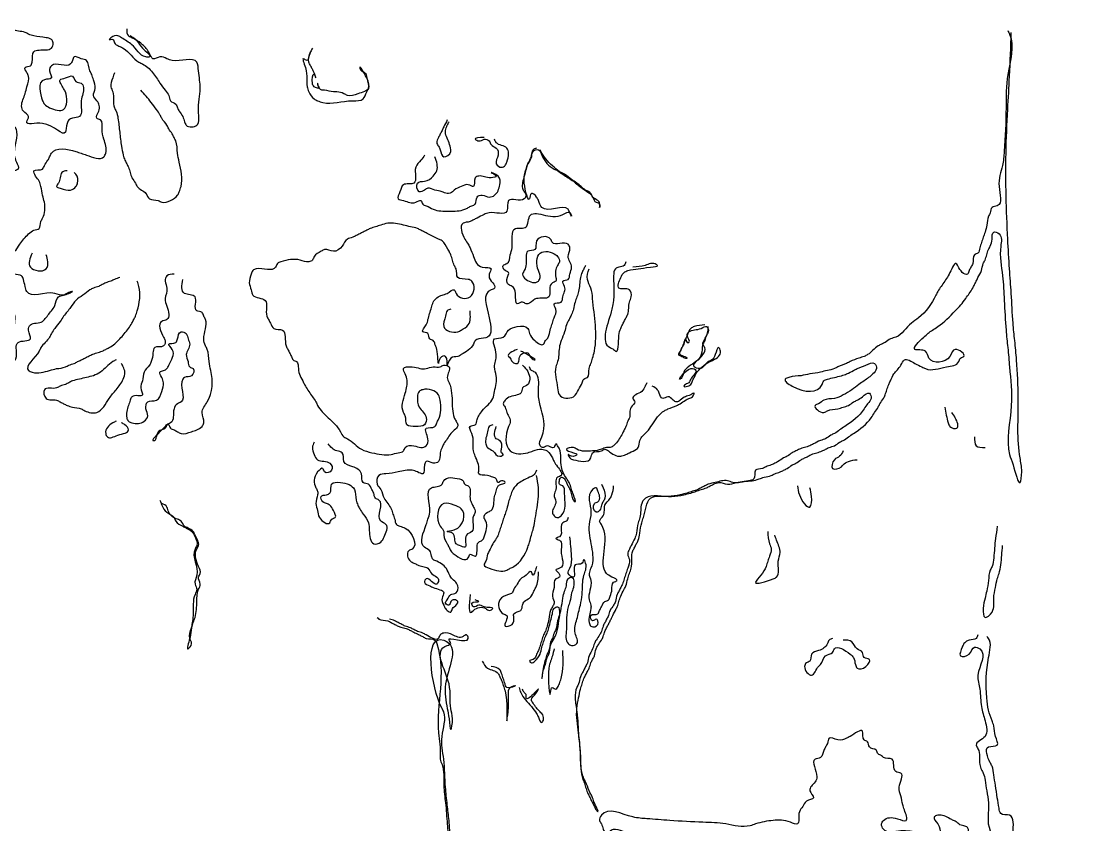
# Model space of a CAD drawing. Header units: metres. Extents: x 0 to 100, y 0 to 141.
# Drawn here: x 44.42 to 59.43, y 55.74 to 67.21 of the extents above; entities that cross this region are included whole.
import ezdxf

# ---------------------------------------------------------------- set-up
doc = ezdxf.new("R2010")
doc.units = ezdxf.units.M

msp = doc.modelspace()

# ---------------------------------------------------------------- linework, layer by layer
for points in [[(44.175, 67.45), (44.2, 67.375), (44.175, 67.275), (44.225, 67.2), (44.275, 67.05), (44.25, 66.95), (44.275, 66.9), (44.3, 66.825), (44.25, 66.8), (44.2, 66.55), (44, 66.5), (43.925, 66.45), (43.775, 66.325), (43.725, 66.3), (43.675, 66.275), (43.6, 66.225), (43.625, 66.075), (43.675, 66.05), (43.85, 66), (43.925, 65.975), (44, 65.95), (44.225, 65.925), (44.25, 65.75), (44.3, 65.725), (44.325, 65.4), (44.35, 65.2), (44.375, 65.1), (44.325, 65.075), (44.25, 65.05), (44.025, 64.85), (43.875, 64.725), (43.825, 64.7), (43.8, 64.65), (43.775, 64.525), (43.75, 64.4), (43.775, 64.3), (43.8, 64.25), (43.825, 64.2), (43.85, 64.15), (43.9, 64.025), (43.925, 63.975), (43.95, 63.875), (43.9, 63.85), (43.85, 63.775), (43.8, 63.7), (43.775, 63.65), (43.75, 63.6), (43.7, 63.525), (43.65, 63.45), (43.625, 63.3), (43.5, 63.275), (43.45, 63.125), (43.375, 63.1), (43.15, 63.125), (43.05, 63.1), (42.975, 63.075), (42.875, 63.05), (42.825, 63.025), (42.775, 63), (42.75, 62.9), (42.8, 62.775), (42.825, 62.725), (42.85, 62.675), (42.875, 62.625), (42.9, 62.575), (42.925, 62.5), (42.95, 62.45), (42.975, 62.4), (43, 62.175), (42.975, 62.075), (43, 62), (43.05, 61.975), (43.475, 61.95), (43.525, 62.1), (43.45, 62.2), (43.375, 62.25), (43.35, 62.325), (43.375, 62.5), (43.425, 62.6), (43.45, 62.65), (43.475, 62.7), (43.5, 62.75), (43.525, 63.025), (43.675, 63.05), (43.7, 63.15), (43.775, 63.175), (43.875, 63.15), (44.075, 63.175), (44.15, 63.2), (44.2, 63.125), (44.225, 63.075), (44.3, 63.05), (44.325, 62.925), (44.3, 62.825), (44.275, 62.775), (44.3, 62.675), (44.275, 62.6), (44.125, 62.575), (44.1, 62.475), (44.125, 62.375), (44.275, 62.325), (44.35, 62.425), (44.375, 62.625), (44.55, 62.675), (44.525, 62.8), (44.55, 62.875), (44.725, 62.925), (44.75, 62.95), (44.85, 63.075), (44.9, 63.15), (44.95, 63.275), (45.025, 63.3), (45.1, 63.325), (45.15, 63.35), (45.075, 63.325), (45.025, 63.3), (44.9, 63.325), (44.5, 63.35), (44.475, 63.425), (44.45, 63.525), (44.425, 63.575), (44.325, 63.6), (44.3, 63.75), (44.275, 63.825), (44.3, 63.9), (44.325, 63.925), (44.4, 64.025), (44.525, 64.175), (44.6, 64.225), (44.675, 64.25), (44.7, 64.35), (44.725, 64.4), (44.75, 64.625), (44.725, 64.725), (44.7, 64.85), (44.675, 64.925), (44.625, 65), (44.6, 65.075), (44.725, 65.1), (44.75, 65.15), (44.8, 65.225), (44.825, 65.275), (44.85, 65.325), (45.2, 65.35), (45.275, 65.325), (45.35, 65.3), (45.6, 65.275), (45.625, 65.325), (45.6, 65.525), (45.575, 65.675), (45.55, 65.8), (45.5, 65.825), (45.525, 65.925), (45.5, 66.075), (45.45, 66.15), (45.475, 66.25), (45.45, 66.375), (45.425, 66.45), (45.4, 66.5), (45.35, 66.65), (45.275, 66.675), (45.175, 66.7), (45.15, 66.65), (45.125, 66.6), (44.85, 66.575), (44.825, 66.5), (44.85, 66.4), (44.75, 66.375), (44.725, 66.075), (44.75, 66.025), (44.825, 65.975), (45.025, 65.95), (45.05, 66.2), (45.025, 66.25), (44.975, 66.375), (45.05, 66.4), (45.15, 66.425), (45.2, 66.35), (45.275, 66.325), (45.3, 66.175), (45.275, 66.075), (45.25, 65.85), (45.15, 65.825), (45.1, 65.8), (45.075, 65.75), (45.05, 65.625), (44.725, 65.75), (44.5, 65.775), (44.525, 65.85), (44.45, 65.925), (44.425, 66), (44.475, 66.175), (44.5, 66.275), (44.525, 66.425), (44.5, 66.475), (44.475, 66.55), (44.55, 66.575), (44.575, 66.625), (44.6, 66.775), (44.775, 66.8), (44.85, 66.825), (44.875, 66.9), (44.85, 66.95), (44.775, 66.975), (44.6, 67), (44.525, 67.025), (44.475, 67.05), (44.3, 67.1), (44.275, 67.15), (44.225, 67.275), (44.175, 67.3), (44.2, 67.375)], [(45.925, 67.1), (45.95, 67), (46, 66.975), (46.05, 66.95), (46.075, 66.925), (46.15, 66.825), (46.25, 66.7), (46.2, 66.7), (46, 66.875), (45.925, 66.925), (45.85, 66.975), (45.8, 67), (45.7, 66.975), (45.675, 66.95), (45.725, 66.95), (45.75, 66.9), (45.775, 66.875), (45.825, 66.85), (45.875, 66.825), (46.1, 66.625), (46.15, 66.6), (46.225, 66.55), (46.35, 66.4), (46.4, 66.325), (46.475, 66.225), (46.525, 66.15), (46.55, 66.075), (46.625, 66.025), (46.65, 65.975), (46.675, 65.925), (46.725, 65.85), (46.75, 65.775), (46.775, 65.725), (46.85, 65.7), (46.925, 65.725), (46.95, 65.925), (46.975, 66.25), (46.95, 66.5), (46.925, 66.625), (46.575, 66.65), (46.5, 66.675), (46.4, 66.7), (46.3, 66.675), (46.25, 66.75), (46.15, 66.875), (46.05, 66.95), (45.975, 67)], [(58.5, 67.075), (58.525, 67.025), (58.5, 66.45), (58.475, 65.975), (58.45, 65.35), (58.425, 65.15), (58.375, 64.85), (58.35, 64.575), (58.275, 64.55), (58.25, 64.475), (58.225, 64.425), (58.2, 64.3), (58.175, 64.2), (58.15, 64.125), (58.125, 64.05), (58.1, 63.975), (58.075, 63.9), (58.025, 63.875), (58, 63.75), (57.975, 63.7), (57.95, 63.65), (57.925, 63.6), (57.85, 63.625), (57.75, 63.75), (57.7, 63.675), (57.65, 63.575), (57.6, 63.5), (57.55, 63.425), (57.5, 63.35), (57.475, 63.3), (57.225, 62.975), (57.125, 62.9), (56.9, 62.7), (56.825, 62.675), (56.75, 62.625), (56.7, 62.6), (56.65, 62.575), (56.5, 62.45), (56.45, 62.425), (56.375, 62.4), (56.25, 62.35), (56.2, 62.325), (56.075, 62.275), (56.025, 62.25), (55.925, 62.225), (55.825, 62.2), (55.675, 62.175), (55.55, 62.15), (55.375, 62.125), (55.325, 62.1), (55.425, 62), (55.85, 62.025), (55.875, 62.075), (55.925, 62.1), (56.025, 62.125), (56.125, 62.15), (56.2, 62.175), (56.3, 62.225), (56.35, 62.25), (56.475, 62.3), (56.6, 62.325), (56.625, 62.25), (56.575, 62.175), (56.45, 62.075), (56.375, 62.025), (56.275, 61.95), (56.15, 61.875), (56.025, 61.825), (55.875, 61.8), (55.8, 61.75), (55.75, 61.725), (55.875, 61.625), (55.925, 61.65), (56.075, 61.675), (56.15, 61.7), (56.225, 61.725), (56.3, 61.775), (56.35, 61.8), (56.425, 61.85), (56.525, 61.9), (56.55, 61.825), (56.5, 61.75), (56.45, 61.675), (56.175, 61.425), (56.1, 61.375), (56.025, 61.325), (55.975, 61.3), (55.9, 61.25), (55.825, 61.225), (55.725, 61.175), (55.675, 61.15), (55.6, 61.125), (55.525, 61.1), (55.475, 61.075), (55.425, 61.05), (55.35, 61), (55.3, 60.975), (55.225, 60.925), (55.175, 60.9), (55.125, 60.875), (55.05, 60.85), (55, 60.825), (54.9, 60.8), (54.875, 60.675), (54.8, 60.65), (54.575, 60.625), (54.5, 60.65), (54.325, 60.625), (54.225, 60.6), (54.175, 60.575), (54.125, 60.55), (54.075, 60.525), (54, 60.5), (53.925, 60.475), (53.825, 60.45), (53.65, 60.425), (53.3, 60.375), (53.275, 60.325), (53.25, 60.125), (53.225, 60.05), (53.2, 59.9), (53.175, 59.825), (53.125, 59.725), (53.1, 59.675), (53.075, 59.6), (53.1, 59.525), (53.075, 59.4), (53.05, 59.325), (53.025, 59.25), (53, 59.175), (52.975, 59.125), (52.95, 59.075), (52.925, 59.025), (52.9, 58.925), (52.875, 58.875), (52.825, 58.8), (52.8, 58.725), (52.775, 58.675), (52.75, 58.625), (52.725, 58.575), (52.7, 58.5), (52.675, 58.45), (52.625, 58.375), (52.6, 58.325), (52.575, 58.25), (52.525, 58.15), (52.5, 58.05), (52.475, 58), (52.45, 57.95), (52.425, 57.9), (52.4, 57.85), (52.375, 57.75), (52.35, 57.7), (52.325, 57.55), (52.35, 57.35), (52.375, 57), (52.4, 56.725), (52.425, 56.425), (52.45, 56.35), (52.475, 56.275), (52.5, 56.2), (52.525, 56.15), (52.55, 56.1), (52.575, 56.05), (52.6, 56), (52.625, 55.95), (52.65, 55.925), (52.625, 56), (52.6, 56.05), (52.575, 56.125), (52.55, 56.175), (52.525, 56.225), (52.475, 56.35), (52.45, 56.4), (52.425, 56.475), (52.4, 56.775), (52.375, 57.05), (52.35, 57.4), (52.375, 57.55), (52.4, 57.675), (52.425, 57.75), (52.45, 57.825), (52.475, 57.875), (52.5, 57.925), (52.525, 57.975), (52.55, 58.05), (52.575, 58.1), (52.6, 58.15), (52.625, 58.25), (52.65, 58.3), (52.7, 58.375), (52.725, 58.425), (52.75, 58.5), (52.775, 58.55), (52.8, 58.6), (52.825, 58.65), (52.85, 58.7), (52.9, 58.8), (52.925, 58.85), (52.95, 58.925), (52.975, 59), (53.025, 59.1), (53.05, 59.15), (53.075, 59.25), (53.1, 59.325), (53.125, 59.4), (53.15, 59.65), (53.175, 59.7), (53.2, 59.75), (53.225, 59.8), (53.25, 59.9), (53.275, 60.05), (53.3, 60.125), (53.4, 60.4), (53.7, 60.425), (53.875, 60.45), (53.975, 60.475), (54.05, 60.5), (54.125, 60.525), (54.2, 60.55), (54.25, 60.575), (54.3, 60.6), (54.375, 60.625), (54.5, 60.6), (54.625, 60.625), (54.85, 60.65), (54.95, 60.675), (55.025, 60.7), (55.125, 60.725), (55.175, 60.75), (55.25, 60.775), (55.3, 60.8), (55.35, 60.825), (55.425, 60.875), (55.475, 60.9), (55.55, 60.95), (55.6, 60.975), (55.65, 61), (55.7, 61.025), (55.775, 61.05), (55.85, 61.075), (55.9, 61.1), (55.95, 61.125), (56.025, 61.15), (56.1, 61.2), (56.15, 61.225), (56.225, 61.275), (56.3, 61.325), (56.55, 61.55), (56.6, 61.625), (56.65, 61.7), (56.675, 61.75), (56.725, 61.825), (56.75, 61.875), (56.775, 61.95), (56.8, 62.025), (56.825, 62.075), (56.875, 62.175), (56.975, 62.3), (57.025, 62.375), (57.175, 62.325), (57.275, 62.275), (57.325, 62.25), (57.625, 62.275), (57.8, 62.35), (57.825, 62.4), (57.875, 62.425), (57.75, 62.525), (57.675, 62.425), (57.375, 62.4), (57.325, 62.5), (57.175, 62.525), (57.3, 62.7), (57.425, 62.8), (57.5, 62.85), (57.75, 63.075), (57.9, 63.25), (57.95, 63.325), (58, 63.4), (58.025, 63.45), (58.05, 63.5), (58.075, 63.55), (58.125, 63.65), (58.15, 63.75), (58.175, 63.8), (58.2, 63.875), (58.225, 63.95), (58.25, 64), (58.275, 64.1), (58.3, 64.2), (58.375, 64.175), (58.4, 64), (58.425, 63.575), (58.45, 63.225), (58.475, 62.8), (58.5, 62.55), (58.525, 62.275), (58.55, 61.725), (58.525, 61.025), (58.575, 60.875), (58.675, 60.625), (58.7, 60.775), (58.675, 60.975), (58.65, 61.825), (58.625, 62.375), (58.6, 62.65), (58.575, 62.9), (58.55, 63.325), (58.525, 63.675), (58.5, 64.1), (58.475, 65.325), (58.5, 65.95), (58.525, 66.425), (58.55, 67.05)], [(48.575, 66.825), (48.55, 66.775), (48.525, 66.7), (48.5, 66.65), (48.45, 66.675), (48.475, 66.55), (48.5, 66.275), (48.525, 66.2), (48.6, 66.1), (48.65, 66.075), (48.725, 66.05), (49.15, 66.075), (49.3, 66.1), (49.35, 66.2), (49.375, 66.25), (49.35, 66.4), (49.25, 66.55), (49.275, 66.5), (49.325, 66.475), (49.35, 66.4), (49.375, 66.25), (49.225, 66.175), (49.075, 66.15), (49.025, 66.175), (48.925, 66.2), (48.875, 66.2), (48.75, 66.225), (48.675, 66.25), (48.65, 66.325), (48.65, 66.3), (48.675, 66.25), (48.6, 66.275), (48.575, 66.325), (48.6, 66.45), (48.625, 66.4), (48.6, 66.475), (48.575, 66.525), (48.55, 66.575), (48.525, 66.625), (48.55, 66.775)], [(45.75, 66.475), (45.725, 66.4), (45.7, 66.275), (45.725, 66.2), (45.75, 65.975), (45.775, 65.925), (45.8, 65.825), (45.825, 65.625), (45.85, 65.425), (45.875, 65.3), (45.9, 65.225), (45.925, 65.175), (45.95, 65.125), (45.975, 65.05), (46, 64.975), (46.05, 64.9), (46.075, 64.85), (46.2, 64.75), (46.25, 64.675), (46.375, 64.65), (46.425, 64.625), (46.55, 64.65), (46.65, 64.725), (46.675, 64.775), (46.7, 64.85), (46.675, 65.2), (46.65, 65.325), (46.625, 65.5), (46.6, 65.55), (46.575, 65.6), (46.525, 65.675), (46.5, 65.725), (46.425, 65.825), (46.4, 65.875), (46.35, 65.95), (46.275, 66.05), (46.125, 66.225)], [(50.5, 65.8), (50.45, 65.7), (50.425, 65.65), (50.4, 65.6), (50.375, 65.55), (50.35, 65.475), (50.375, 65.425), (50.4, 65.375), (50.45, 65.275), (50.55, 65.35), (50.55, 65.375), (50.525, 65.475), (50.475, 65.65), (50.5, 65.725), (50.525, 65.775)], [(51.025, 65.55), (50.9, 65.525), (50.95, 65.5), (51.025, 65.525), (51.1, 65.5), (51.125, 65.45), (51.2, 65.4), (51.225, 65.3), (51.2, 65.175), (51.275, 65.125), (51.325, 65.15), (51.35, 65.2), (51.375, 65.325), (51.35, 65.4), (51.2, 65.475), (51.175, 65.525)], [(51.775, 65.4), (51.725, 65.375), (51.7, 65.275), (51.65, 65.175), (51.625, 65.1), (51.6, 65), (51.575, 64.825), (51.6, 64.775), (51.625, 64.725), (51.6, 64.675), (51.375, 64.65), (51.35, 64.5), (51.1, 64.475), (51.025, 64.45), (50.925, 64.4), (50.875, 64.375), (50.825, 64.35), (50.725, 64.325), (50.75, 64.1), (50.8, 64.025), (50.825, 63.975), (50.875, 63.85), (51, 63.7), (51.125, 63.675), (51.1, 63.6), (51.125, 63.5), (51.15, 63.475), (51.175, 63.4), (51.125, 63.375), (51.1, 62.975), (51.075, 62.7), (50.95, 62.675), (50.9, 62.65), (50.875, 62.6), (50.7, 62.45), (50.65, 62.425), (50.55, 62.4), (50.5, 62.3), (50.475, 62.425), (50.4, 62.4), (50.375, 62.325), (50.35, 62.525), (50.325, 62.6), (50.3, 62.65), (50.25, 62.675), (50.225, 62.75), (50.15, 62.775), (50.2, 62.875), (50.225, 62.95), (50.275, 63.125), (50.3, 63.2), (50.425, 63.3), (50.5, 63.325), (50.6, 63.375), (50.625, 63.325), (50.825, 63.275), (50.85, 63.5), (50.8, 63.525), (50.65, 63.55), (50.625, 63.675), (50.6, 63.725), (50.575, 63.8), (50.55, 63.875), (50.525, 63.925), (50.45, 64.05), (50.425, 64.075), (50.375, 64.1), (50.225, 64.175), (50.175, 64.2), (50.125, 64.225), (50.075, 64.25), (49.975, 64.275), (49.875, 64.3), (49.65, 64.325), (49.55, 64.3), (49.475, 64.275), (49.4, 64.25), (49.35, 64.225), (49.3, 64.2), (49.25, 64.175), (49.2, 64.15), (49.15, 64.125), (49.075, 64.1), (49, 64), (48.875, 63.925), (48.75, 63.95), (48.7, 63.925), (48.6, 63.85), (48.575, 63.8), (48.525, 63.775), (48.4, 63.8), (48.125, 63.775), (48.075, 63.75), (48.05, 63.7), (47.775, 63.675), (47.725, 63.65), (47.7, 63.6), (47.675, 63.475), (47.7, 63.375), (47.725, 63.3), (47.9, 63.225), (47.925, 63), (47.95, 62.95), (47.975, 62.9), (48.025, 62.825), (48.15, 62.8), (48.2, 62.575), (48.225, 62.525), (48.25, 62.475), (48.275, 62.425), (48.3, 62.375), (48.35, 62.35), (48.375, 62.25), (48.4, 62.15), (48.45, 62.05), (48.475, 62), (48.525, 61.925), (48.575, 61.85), (48.625, 61.775), (48.65, 61.725), (48.8, 61.55), (48.975, 61.35), (49.025, 61.275), (49.075, 61.25), (49.175, 61.175), (49.275, 61.1), (49.425, 61.05), (49.7, 61.025), (49.8, 61.05), (49.875, 61.075), (49.9, 61.125), (50.025, 61.15), (50.125, 61.125), (50.2, 61.15), (50.225, 61.25), (50.2, 61.4), (50.325, 61.425), (50.35, 61.475), (50.375, 61.525), (50.4, 61.8), (50.375, 61.875), (50.15, 61.95), (50.1, 61.925), (50.075, 61.85), (50.1, 61.7), (50.2, 61.55), (50.175, 61.45), (50.05, 61.425), (49.925, 61.45), (49.9, 61.575), (49.875, 61.625), (49.9, 61.9), (49.925, 62), (49.9, 62.175), (49.875, 62.25), (50, 62.275), (50.2, 62.25), (50.3, 62.275), (50.4, 62.275), (50.45, 62.3), (50.525, 62.275), (50.5, 62.125), (50.525, 62.05), (50.55, 61.975), (50.575, 61.675), (50.6, 61.55), (50.625, 61.5), (50.65, 61.45), (50.55, 61.325), (50.5, 61.25), (50.45, 61.175), (50.425, 61.125), (50.4, 61.05), (50.375, 60.925), (50.3, 60.9), (50.2, 60.925), (50.175, 60.875), (50.15, 60.75), (50.075, 60.775), (50, 60.8), (49.8, 60.775), (49.625, 60.75), (49.525, 60.725), (49.5, 60.6), (49.55, 60.525), (49.6, 60.4), (49.65, 60.325), (49.7, 60.25), (49.725, 60.175), (49.75, 60.1), (49.775, 60.025), (49.825, 60), (49.9, 59.975), (50, 59.675), (49.95, 59.65), (49.975, 59.5), (50.025, 59.475), (50.075, 59.45), (50.15, 59.425), (50.225, 59.4), (50.275, 59.325), (50.35, 59.275), (50.375, 59.225), (50.35, 59.175), (50.2, 59.25), (50.175, 59.2), (50.25, 59.15), (50.3, 59.125), (50.45, 59.05), (50.425, 58.975), (50.45, 58.875), (50.475, 58.825), (50.5, 58.8), (50.55, 58.775), (50.575, 58.825), (50.6, 58.85), (50.65, 58.925), (50.6, 58.95), (50.55, 58.925), (50.525, 58.875), (50.475, 58.9), (50.5, 58.95), (50.55, 59.025), (50.625, 59.05), (50.65, 59.15), (50.55, 59.275), (50.5, 59.375), (50.35, 59.5), (50.3, 59.525), (50.275, 59.575), (50.25, 59.65), (50.175, 59.7), (50.2, 60.025), (50.225, 60.1), (50.25, 60.2), (50.275, 60.55), (50.425, 60.6), (50.45, 60.65), (50.675, 60.675), (50.725, 60.65), (50.75, 60.6), (50.8, 60.575), (50.825, 60.4), (50.85, 60.325), (50.875, 60.275), (50.9, 60.2), (50.875, 60.15), (50.85, 59.925), (50.775, 59.875), (50.75, 59.7), (50.675, 59.725), (50.625, 59.75), (50.575, 59.9), (50.5, 59.925), (50.6, 59.95), (50.7, 60.25), (50.6, 60.3), (50.45, 60.325), (50.4, 60), (50.45, 59.925), (50.45, 59.875), (50.5, 59.75), (50.525, 59.7), (50.55, 59.65), (50.6, 59.6), (50.8, 59.55), (50.825, 59.6), (50.9, 59.575), (50.925, 59.65), (50.95, 59.775), (51, 59.8), (51.025, 59.85), (51.05, 60.075), (51.025, 60.125), (51.075, 60.2), (51.125, 60.225), (51.175, 60.425), (51.2, 60.5), (51.225, 60.575), (51.275, 60.6), (51.325, 60.625), (51.275, 60.65), (51.225, 60.625), (51.2, 60.675), (51.15, 60.7), (51.075, 60.725), (50.95, 60.75), (50.95, 60.8), (50.9, 61), (50.875, 61.075), (50.85, 61.325), (50.825, 61.425), (50.9, 61.45), (50.925, 61.525), (50.95, 61.575), (51, 61.65), (51.15, 61.825), (51.175, 61.925), (51.2, 62.15), (51.175, 62.275), (51.2, 62.45), (51.175, 62.675), (51.3, 62.7), (51.375, 62.8), (51.5, 62.85), (51.65, 62.825), (51.675, 62.75), (51.75, 62.65), (51.875, 62.6), (51.9, 62.65), (51.925, 62.675), (51.95, 62.725), (51.975, 62.825), (52, 62.9), (52.025, 62.975), (52.05, 63.1), (52.025, 63.175), (52.125, 63.2), (52.15, 63.275), (52.175, 63.425), (52.15, 63.5), (52.225, 63.525), (52.25, 63.6), (52.275, 63.7), (52.25, 63.775), (52.225, 63.85), (52.25, 63.975), (52.225, 64.025), (52, 64.05), (51.975, 64.1), (51.775, 64.075), (51.75, 63.95), (51.65, 63.925), (51.625, 63.85), (51.6, 63.65), (51.575, 63.6), (51.625, 63.525), (51.8, 63.5), (51.825, 63.55), (51.8, 63.65), (51.825, 63.9), (52.05, 63.875), (52.075, 63.85), (52.1, 63.775), (52.075, 63.725), (52.05, 63.55), (52.05, 63.5), (52, 63.475), (51.95, 63.275), (51.775, 63.25), (51.725, 63.225), (51.625, 63.175), (51.575, 63.2), (51.5, 63.175), (51.475, 63.325), (51.425, 63.425), (51.375, 63.45), (51.35, 63.525), (51.375, 63.625), (51.325, 63.65), (51.3, 63.725), (51.35, 63.75), (51.4, 63.875), (51.425, 63.975), (51.475, 64.25), (51.625, 64.275), (51.65, 64.325), (51.675, 64.425), (52.15, 64.45), (52.25, 64.475), (52.275, 64.425), (52.25, 64.475), (52.225, 64.525), (51.85, 64.55), (51.8, 64.65), (51.775, 64.7), (51.7, 64.75), (51.675, 64.675), (51.6, 64.9), (51.625, 65.1), (51.65, 65.175), (51.7, 65.275), (51.725, 65.35), (51.8, 65.375), (51.85, 65.3), (52.025, 65.1), (52.075, 65.075), (52.15, 65.025), (52.225, 64.975), (52.3, 64.925), (52.425, 64.825), (52.575, 64.7), (52.625, 64.625), (52.675, 64.6), (52.675, 64.55), (52.675, 64.6), (52.65, 64.65), (52.575, 64.7), (52.55, 64.75), (52.475, 64.8), (52.35, 64.9), (52.275, 64.95), (52.175, 65.025), (52.125, 65.05), (52.025, 65.125), (51.85, 65.325), (51.825, 65.375)], [(50.175, 65.3), (50.125, 65.225), (50.05, 65.125), (50.025, 64.9), (49.875, 64.875), (49.825, 64.775), (49.8, 64.675), (49.875, 64.65), (50.05, 64.625), (50.125, 64.65), (50.15, 64.6), (50.2, 64.575), (50.3, 64.525), (50.525, 64.5), (50.75, 64.525), (50.8, 64.55), (50.85, 64.575), (50.9, 64.6), (50.925, 64.7), (51, 64.725), (51.1, 64.7), (51.175, 64.725), (51.25, 64.875), (51.225, 65), (51.125, 65.05), (51.2, 65), (51.125, 64.975), (50.95, 65), (50.9, 64.975), (50.875, 64.85), (50.8, 64.875), (50.7, 64.85), (50.6, 64.8), (50.575, 64.775), (50.5, 64.75), (50.425, 64.775), (50.325, 64.8), (50.225, 64.825), (50.175, 64.8), (50.1, 64.775), (50.075, 64.9), (50.175, 64.925), (50.3, 65), (50.35, 65.075), (50.325, 65.275)], [(45.075, 65.075), (45, 65.05), (44.975, 64.975), (44.95, 64.9), (44.925, 64.85), (44.975, 64.825), (45.125, 64.8), (45.2, 64.85), (45.225, 64.9), (45.2, 65.025), (45.175, 65.05)], [(44.575, 63.9), (44.55, 63.7), (44.775, 63.675), (44.8, 63.775), (44.775, 63.875)], [(52.475, 63.725), (52.45, 63.675), (52.425, 63.625), (52.4, 63.55), (52.375, 63.35), (52.35, 63.275), (52.325, 63.2), (52.3, 63.1), (52.275, 63.025), (52.25, 62.975), (52.225, 62.925), (52.2, 62.875), (52.175, 62.775), (52.125, 62.65), (52.1, 62.55), (52.075, 62.35), (52.05, 62.275), (52.075, 61.975), (52.1, 61.875), (52.3, 61.85), (52.375, 61.95), (52.425, 62.05), (52.45, 62.1), (52.5, 62.125), (52.525, 62.25), (52.55, 62.325), (52.575, 62.4), (52.6, 62.5), (52.575, 63.25), (52.55, 63.4), (52.5, 63.525), (52.525, 63.675)], [(53.05, 63.775), (53.025, 63.725), (52.95, 63.7), (52.9, 63.675), (52.875, 63.575), (52.85, 63.1), (52.825, 62.55), (52.875, 62.525), (52.9, 62.5), (52.95, 62.725), (52.975, 62.825), (53, 62.875), (53.025, 62.925), (53.05, 62.975), (53.075, 63.025), (53.1, 63.2), (53.125, 63.275), (53.1, 63.375), (52.95, 63.4), (52.975, 63.55), (53.025, 63.625), (53.075, 63.65), (53.225, 63.675), (53.4, 63.7), (53.5, 63.725), (53.45, 63.75), (53.4, 63.75), (53.325, 63.725), (53.15, 63.7)], [(45.825, 63.55), (45.75, 63.525), (45.7, 63.5), (45.625, 63.475), (45.575, 63.45), (45.525, 63.425), (45.45, 63.4), (45.4, 63.375), (45.3, 63.3), (45.2, 63.225), (45.125, 63.125), (45.025, 63), (44.975, 62.925), (44.9, 62.825), (44.85, 62.75), (44.825, 62.7), (44.7, 62.55), (44.675, 62.5), (44.525, 62.225), (44.575, 62.2), (44.825, 62.225), (44.925, 62.25), (45.05, 62.275), (45.1, 62.3), (45.175, 62.325), (45.225, 62.35), (45.275, 62.375), (45.325, 62.4), (45.375, 62.425), (45.425, 62.45), (45.5, 62.475), (45.575, 62.5), (45.625, 62.525), (45.675, 62.55), (45.825, 62.675), (45.95, 62.825), (46, 62.9), (46.025, 62.95), (46.05, 63), (46.075, 63.075), (46.1, 63.425), (46.075, 63.5)], [(46.6, 63.6), (46.5, 63.575), (46.475, 63.5), (46.5, 63.4), (46.475, 63.25), (46.525, 63.025), (46.5, 62.95), (46.425, 62.925), (46.45, 62.7), (46.475, 62.65), (46.45, 62.575), (46.325, 62.55), (46.3, 62.475), (46.275, 62.35), (46.25, 62.3), (46.175, 62.2), (46.15, 62.075), (46.125, 61.975), (46.15, 61.875), (46, 61.85), (45.975, 61.8), (45.95, 61.725), (45.925, 61.55), (45.95, 61.5), (46, 61.475), (46.175, 61.5), (46.225, 61.575), (46.2, 61.675), (46.225, 61.775), (46.35, 61.8), (46.425, 61.925), (46.45, 62.05), (46.425, 62.125), (46.4, 62.2), (46.45, 62.225), (46.5, 62.25), (46.525, 62.3), (46.575, 62.525), (46.525, 62.6), (46.625, 62.625), (46.65, 62.675), (46.7, 62.775), (46.775, 62.75), (46.8, 62.675), (46.825, 62.6), (46.8, 62.525), (46.775, 62.45), (46.8, 62.35), (46.825, 62.275), (46.875, 62.25), (46.85, 62.15), (46.75, 62.125), (46.725, 62.1), (46.7, 61.775), (46.65, 61.75), (46.6, 61.675), (46.55, 61.475), (46.5, 61.45), (46.475, 61.4), (46.425, 61.375), (46.375, 61.35), (46.35, 61.3), (46.3, 61.225), (46.325, 61.225), (46.35, 61.275), (46.425, 61.375), (46.525, 61.45), (46.55, 61.4), (46.6, 61.375), (46.65, 61.35), (46.7, 61.325), (46.85, 61.35), (46.925, 61.375), (47, 61.425), (47.025, 61.475), (47, 61.625), (47.075, 61.775), (47.125, 62.225), (47.1, 62.35), (47.075, 62.525), (47.05, 62.575), (47.025, 62.675), (47.05, 62.95), (47.025, 63), (47, 63.05), (46.925, 63.075), (46.9, 63.275), (46.75, 63.325), (46.725, 63.525)], [(50.55, 63.1), (50.5, 63.075), (50.475, 63), (50.45, 62.85), (50.65, 62.775), (50.7, 62.8), (50.8, 62.875), (50.825, 63.075)], [(54.175, 62.875), (54.025, 62.85), (53.975, 62.825), (53.925, 62.725), (53.9, 62.675), (53.875, 62.6), (53.85, 62.55), (53.825, 62.5), (53.8, 62.45), (53.85, 62.425), (53.9, 62.4), (53.925, 62.4), (53.875, 62.425), (53.825, 62.45), (53.85, 62.55), (53.875, 62.6), (53.9, 62.675), (53.925, 62.625), (53.95, 62.625), (53.925, 62.725), (53.95, 62.775), (54.125, 62.825), (54.2, 62.85), (54.225, 62.775), (54.2, 62.725), (54.175, 62.65), (54.15, 62.6), (54.125, 62.45), (54.05, 62.35), (53.875, 62.2), (53.85, 62.125), (53.825, 62.1), (53.975, 62.25), (54.05, 62.225), (53.975, 62.1), (53.95, 62.05), (53.9, 62.025), (53.875, 62), (53.975, 62.025), (54, 62.075), (54.025, 62.125), (54.05, 62.175), (54.25, 62.35), (54.3, 62.375), (54.4, 62.5), (54.375, 62.55), (54.325, 62.45), (54.275, 62.375), (54.225, 62.35), (54.1, 62.25), (54.025, 62.275), (54.15, 62.45), (54.175, 62.55), (54.15, 62.6), (54.175, 62.675), (54.2, 62.725), (54.225, 62.8), (54.225, 62.85)], [(51.5, 62.525), (51.375, 62.425), (51.4, 62.4), (51.425, 62.35), (51.475, 62.325), (51.5, 62.325), (51.525, 62.375), (51.55, 62.45), (51.65, 62.475), (51.7, 62.4), (51.75, 62.375), (51.6, 62.475), (51.55, 62.5)], [(45.775, 62.375), (45.725, 62.35), (45.55, 62.2), (45.45, 62.15), (45.35, 62.125), (45.25, 62.1), (45.15, 62.075), (45.1, 62.05), (45.05, 62.025), (44.975, 62), (44.925, 61.975), (44.75, 61.95), (44.775, 61.825), (44.925, 61.8), (44.975, 61.775), (45.025, 61.75), (45.075, 61.725), (45.15, 61.7), (45.275, 61.675), (45.325, 61.65), (45.5, 61.625), (45.675, 61.825), (45.775, 61.95), (45.875, 62.1), (45.9, 62.2), (45.875, 62.275), (45.85, 62.325)], [(51.575, 62.3), (51.6, 62.275), (51.675, 62.075), (51.65, 62.025), (51.575, 61.975), (51.55, 61.9), (51.5, 61.875), (51.4, 61.85), (51.325, 61.8), (51.3, 61.75), (51.325, 61.7), (51.35, 61.625), (51.375, 61.575), (51.4, 61.5), (51.375, 61.425), (51.4, 61.075), (51.65, 61.05), (51.725, 61.075), (51.85, 61.1), (51.925, 61.075), (52, 60.975), (52.025, 60.925), (52.075, 60.85), (52.125, 60.725), (52.075, 60.7), (52.05, 60.525), (52.025, 60.45), (52.05, 60.35), (52, 60.2), (52.025, 60.15), (52.075, 60.125), (52.125, 60.15), (52.175, 60.475), (52.15, 60.575), (52.1, 60.6), (52.1, 60.65), (52.125, 60.7), (52.175, 60.675), (52.2, 60.625), (52.225, 60.575), (52.25, 60.525), (52.275, 60.45), (52.3, 60.375), (52.325, 60.35), (52.3, 60.45), (52.275, 60.525), (52.25, 60.6), (52.225, 60.65), (52.175, 60.725), (52.15, 60.775), (52.125, 60.875), (52.075, 61.15), (52.05, 61.175), (52.025, 61.125), (51.925, 61.15), (51.875, 61.125), (51.825, 61.15), (51.85, 61.275), (51.825, 61.725), (51.8, 61.925), (51.775, 62.175), (51.75, 62.2), (51.7, 62.225), (51.675, 62.275)], [(53.35, 62.05), (53.325, 62), (53.275, 61.925), (53.15, 61.825), (53.175, 61.775), (53.125, 61.7), (53.1, 61.55), (53.075, 61.5), (53.05, 61.425), (53.025, 61.375), (53, 61.325), (52.9, 61.175), (52.875, 61.15), (52.825, 61.125), (52.775, 61.125), (52.7, 61.1), (52.575, 61.075), (52.35, 61.1), (52.3, 61.125), (52.2, 61.1), (52.3, 61.05), (52.35, 61.025), (52.275, 61), (52.225, 61.025), (52.25, 60.975), (52.3, 60.95), (52.55, 60.975), (52.575, 61.05), (52.7, 61.075), (52.75, 61.1), (52.8, 61.075), (52.975, 61), (53.05, 61.025), (53.1, 61.05), (53.2, 61.1), (53.225, 61.125), (53.25, 61.225), (53.35, 61.35), (53.425, 61.45), (53.6, 61.65), (53.65, 61.675), (53.775, 61.725), (53.825, 61.75), (53.9, 61.8), (53.95, 61.825), (54, 61.85), (54.025, 61.9), (53.975, 61.875), (53.9, 61.85), (53.825, 61.8), (53.775, 61.775), (53.725, 61.8), (53.65, 61.85), (53.575, 61.825), (53.525, 61.9), (53.5, 61.95), (53.425, 62)], [(57.6, 61.7), (57.65, 61.475), (57.675, 61.425), (57.775, 61.4), (57.75, 61.55), (57.7, 61.625)], [(45.775, 61.5), (45.725, 61.475), (45.625, 61.325), (45.65, 61.275), (45.8, 61.3), (45.95, 61.375), (45.9, 61.45), (45.85, 61.475)], [(51.15, 61.45), (51.1, 61.425), (51.075, 61.35), (51.05, 61.175), (51.075, 61.125), (51.15, 61.075), (51.25, 61), (51.3, 61.025), (51.275, 61.05), (51.275, 61.1), (51.25, 61.225), (51.2, 61.25), (51.175, 61.325), (51.2, 61.425)], [(58.025, 61.275), (58.05, 61.15), (58.175, 61.125)], [(48.6, 61.2), (48.575, 61.125), (48.6, 61.025), (48.65, 60.95), (48.825, 60.9), (48.85, 60.8), (48.75, 60.775), (48.725, 60.825), (48.65, 60.775), (48.625, 60.55), (48.65, 60.5), (48.65, 60.45), (48.625, 60.325), (48.65, 60.225), (48.675, 60.125), (48.825, 60.05), (48.85, 60.1), (48.9, 60.125), (48.875, 60.225), (48.825, 60.3), (48.775, 60.325), (48.725, 60.35), (48.7, 60.425), (48.775, 60.45), (48.825, 60.475), (48.85, 60.6), (48.975, 60.625), (49.175, 60.525), (49.2, 60.375), (49.225, 60.3), (49.25, 60.25), (49.3, 60.175), (49.375, 60.05), (49.4, 59.825), (49.45, 59.75), (49.55, 59.775), (49.6, 59.85), (49.625, 60.025), (49.55, 60.075), (49.525, 60.375), (49.475, 60.4), (49.45, 60.475), (49.425, 60.525), (49.375, 60.6), (49.3, 60.625), (49.275, 60.75), (49.15, 60.85), (49.025, 60.925), (49, 61.05), (48.925, 61.075), (48.8, 61.175)], [(56.15, 61.075), (56.1, 61), (56.025, 60.95), (56, 60.825), (56.125, 60.85), (56.15, 60.875), (56.225, 60.925), (56.35, 60.95)], [(51.775, 60.8), (51.725, 60.725), (51.675, 60.7), (51.575, 60.65), (51.5, 60.6), (51.425, 60.5), (51.4, 60.425), (51.375, 60.35), (51.35, 60.25), (51.325, 60.175), (51.3, 60.1), (51.275, 60.025), (51.25, 59.95), (51.225, 59.875), (51.2, 59.825), (51.15, 59.75), (51.1, 59.65), (51.075, 59.6), (51.05, 59.5), (51.025, 59.45), (51.1, 59.4), (51.35, 59.375), (51.4, 59.4), (51.45, 59.425), (51.65, 59.7), (51.675, 59.775), (51.7, 59.875), (51.725, 59.95), (51.75, 60.075), (51.775, 60.225), (51.8, 60.55), (51.775, 60.725)], [(52.7, 60.6), (52.725, 60.55), (52.75, 60.4), (52.725, 60.35), (52.7, 60.3), (52.675, 60.225), (52.625, 60.2), (52.6, 60.325), (52.65, 60.35), (52.675, 60.425), (52.65, 60.5), (52.625, 60.55), (52.575, 60.525), (52.55, 60.2), (52.525, 60.025), (52.55, 59.4), (52.525, 59.325), (52.55, 59.225), (52.525, 58.95), (52.55, 58.875), (52.55, 58.825), (52.525, 58.625), (52.55, 58.575), (52.65, 58.6), (52.625, 58.675), (52.575, 58.65), (52.55, 58.725), (52.65, 58.75), (52.675, 58.8), (52.7, 58.85), (52.75, 58.925), (52.8, 58.95), (52.825, 59), (52.85, 59.1), (52.875, 59.2), (52.925, 59.225), (52.85, 59.275), (52.775, 59.325), (52.7, 60.025), (52.675, 60.075), (52.725, 60.15), (52.75, 60.3), (52.825, 60.4), (52.85, 60.45), (52.875, 60.575)], [(55.5, 60.575), (55.525, 60.45), (55.675, 60.275), (55.7, 60.425), (55.675, 60.55)], [(46.4, 60.375), (46.425, 60.3), (46.5, 60.2), (46.6, 60.125), (46.625, 60.075), (46.725, 60), (46.775, 59.975), (46.875, 59.9), (46.9, 59.85), (46.925, 59.725), (46.9, 59.675), (46.925, 59.3), (46.9, 59.175), (46.925, 59.1), (46.9, 59.025), (46.875, 58.75), (46.85, 58.55), (46.825, 58.4), (46.8, 58.25), (46.85, 58.325), (46.825, 58.4), (46.85, 58.55), (46.875, 58.625), (46.9, 58.7), (46.925, 58.925), (46.95, 59.1), (46.975, 59.175), (46.95, 59.275), (46.975, 59.325), (46.95, 59.425), (46.925, 59.675), (46.95, 59.725), (46.9, 59.875), (46.875, 59.925), (46.8, 59.975), (46.75, 60), (46.7, 60.075), (46.65, 60.1), (46.525, 60.2), (46.5, 60.275), (46.425, 60.325)], [(52.225, 60.125), (52.2, 60.075), (52.15, 60.05), (52.125, 59.975), (52.1, 59.85), (52.05, 59.825), (52.1, 59.8), (52.125, 59.65), (52.1, 59.4), (52.05, 59.375), (52.075, 59.35), (52.1, 59.275), (52.05, 59.25), (52.025, 59.125), (52, 59), (52.025, 58.9), (52, 58.85), (51.975, 58.8), (51.95, 58.675), (51.925, 58.575), (51.9, 58.5), (51.875, 58.45), (51.85, 58.375), (51.825, 58.3), (51.8, 58.225), (51.775, 58.175), (51.725, 58.1), (51.675, 58.075), (51.7, 58.05), (51.75, 58.075), (51.825, 58.175), (51.85, 58.275), (51.875, 58.35), (51.9, 58.425), (51.925, 58.475), (51.95, 58.55), (51.975, 58.65), (52, 58.75), (52.025, 58.825), (52.075, 58.85), (52.1, 58.75), (52.075, 58.65), (52.05, 58.525), (52.025, 58.475), (52, 58.4), (51.975, 58.35), (51.95, 58.225), (51.925, 58.175), (51.9, 58.1), (51.875, 58), (51.85, 57.825), (51.875, 57.95), (51.9, 58.025), (51.925, 58.125), (51.95, 58.175), (51.975, 58.3), (52.025, 58.4), (52.05, 58.45), (52.075, 58.525), (52.1, 58.7), (52.125, 58.825), (52.15, 58.975), (52.175, 59.075), (52.2, 59.15), (52.225, 59.25), (52.275, 59.275), (52.3, 59.125), (52.275, 59.05), (52.25, 58.925), (52.225, 58.85), (52.2, 58.525), (52.225, 58.325), (52.275, 58.3), (52.35, 58.325), (52.325, 58.475), (52.35, 58.675), (52.375, 58.775), (52.4, 58.875), (52.425, 59.025), (52.45, 59.3), (52.475, 59.475), (52.45, 59.525), (52.425, 59.475), (52.325, 59.45), (52.3, 59.275), (52.225, 59.325), (52.25, 59.4), (52.275, 59.575), (52.25, 59.85)], [(55.075, 59.925), (55.1, 59.75), (55.125, 59.675), (55.1, 59.575), (55.075, 59.5), (55.05, 59.425), (54.975, 59.3), (54.9, 59.2), (55.15, 59.25), (55.2, 59.275), (55.225, 59.5), (55.25, 59.625), (55.2, 59.8), (55.175, 59.875)], [(58.35, 60), (58.325, 59.825), (58.3, 59.55), (58.275, 59.425), (58.25, 59.375), (58.225, 59.225), (58.2, 59.075), (58.175, 58.975), (58.15, 58.825), (58.175, 58.7), (58.275, 58.775), (58.3, 58.975), (58.325, 59.125), (58.35, 59.25), (58.375, 59.325), (58.4, 59.45), (58.425, 59.725)], [(51.775, 59.425), (51.75, 59.35), (51.725, 59.3), (51.7, 59.35), (51.625, 59.3), (51.55, 59.25), (51.5, 59.175), (51.45, 59.1), (51.425, 59.05), (51.375, 59.025), (51.25, 58.95), (51.3, 58.75), (51.35, 58.725), (51.325, 58.575), (51.425, 58.6), (51.45, 58.7), (51.45, 58.75), (51.55, 58.8), (51.575, 58.875), (51.6, 58.925), (51.675, 58.975), (51.725, 59.05), (51.75, 59.1), (51.775, 59.15), (51.8, 59.35)], [(50.825, 59.025), (50.85, 58.775), (50.875, 58.8), (51.05, 58.825), (51.1, 58.8), (51.15, 58.825), (51.025, 58.85), (50.95, 58.875), (50.875, 58.85), (50.85, 58.9), (50.95, 58.925), (50.9, 58.95)], [(49.5, 58.7), (49.525, 58.675), (49.65, 58.65), (49.7, 58.625), (49.75, 58.6), (49.8, 58.575), (49.95, 58.525), (50, 58.5), (50.05, 58.475), (50.1, 58.45), (50.15, 58.425), (50.2, 58.4), (50.325, 58.375), (50.35, 58.325), (50.375, 57.05), (50.4, 56.725), (50.4, 56.675), (50.425, 56.6), (50.45, 56.3), (50.475, 56.05), (50.5, 55.75), (50.525, 55.5), (50.55, 55.275), (50.575, 55.075), (50.6, 54.825), (50.625, 54.6), (50.65, 54.375), (50.675, 54.15), (50.7, 53.9), (50.725, 53.725), (50.75, 53.475), (50.775, 53.275), (50.8, 53.075), (50.825, 52.9), (50.85, 52.675), (50.875, 52.475), (50.9, 52.3), (50.925, 52.075), (50.95, 51.875), (50.975, 51.7), (51, 51.525), (51.05, 51.325), (51.075, 51.15), (51.1, 50.9), (51.125, 50.775), (51.15, 50.5), (51.175, 50.375), (51.225, 50.275), (51.2, 50.325), (51.175, 50.5), (51.15, 50.625), (51.125, 50.825), (51.1, 50.95), (51.075, 51.2), (51.05, 51.375), (51.025, 51.55), (51, 51.725), (50.975, 51.9), (50.95, 52.1), (50.925, 52.325), (50.9, 52.575), (50.875, 52.7), (50.85, 52.95), (50.825, 53.15), (50.8, 53.325), (50.775, 53.55), (50.75, 53.75), (50.725, 53.925), (50.7, 54.2), (50.675, 54.425), (50.65, 54.675), (50.625, 54.9), (50.6, 55.1), (50.575, 55.325), (50.55, 55.525), (50.525, 55.8), (50.5, 56.025), (50.475, 56.275), (50.45, 56.675), (50.425, 57), (50.45, 57.35), (50.425, 57.4), (50.45, 58.375), (50.5, 58.35), (50.475, 57.75), (50.5, 57.4), (50.525, 57.25), (50.55, 57.1), (50.575, 57.25), (50.55, 57.4), (50.525, 57.75), (50.5, 58.3), (50.55, 58.325), (50.525, 58.375), (50.8, 58.4), (50.775, 58.45), (50.725, 58.425), (50.575, 58.45), (50.45, 58.475), (50.4, 58.45), (50.375, 58.4), (50.2, 58.45), (50.15, 58.475), (50.075, 58.5), (50.025, 58.525), (49.975, 58.55), (49.9, 58.575), (49.85, 58.6), (49.8, 58.625), (49.75, 58.65), (49.675, 58.675)], [(58.075, 58.45), (58.05, 58.4), (57.95, 58.375), (57.9, 58.35), (57.875, 58.325), (57.85, 58.275), (57.825, 58.15), (57.95, 58.175), (58.025, 58.275), (58.1, 58.25), (58.075, 57.875), (58.1, 57.675), (58.125, 57.425), (58.175, 57.225), (58.2, 57.1), (58.175, 57), (58.05, 56.875), (58.075, 56.825), (58.1, 56.6), (58.125, 56.525), (58.15, 56.475), (58.175, 56.375), (58.2, 56.225), (58.225, 56.05), (58.25, 55.65), (58.275, 55.575), (58.1, 55.55), (57.95, 55.575), (57.925, 55.7), (57.875, 55.725), (57.8, 55.75), (57.775, 55.775), (57.725, 55.8), (57.675, 55.825), (57.5, 55.875), (57.45, 55.85), (57.5, 55.75), (57.525, 55.625), (57.4, 55.6), (57.225, 55.625), (56.975, 55.65), (56.725, 55.675), (56.7, 55.75), (56.725, 55.8), (56.925, 55.825), (57.05, 55.8), (57.025, 55.95), (57, 56.025), (56.975, 56.15), (56.95, 56.275), (56.975, 56.475), (56.9, 56.5), (56.85, 56.675), (56.725, 56.7), (56.7, 56.725), (56.65, 56.75), (56.625, 56.8), (56.525, 56.85), (56.5, 56.925), (56.45, 56.95), (56.425, 57.075), (56.25, 57), (56.2, 56.975), (56.075, 56.95), (55.95, 56.975), (55.925, 56.9), (55.9, 56.85), (55.875, 56.8), (55.825, 56.7), (55.75, 56.675), (55.775, 56.425), (55.75, 56.35), (55.675, 56.225), (55.725, 56.125), (55.625, 56.075), (55.575, 56), (55.525, 55.925), (55.5, 55.75), (55.4, 55.775), (55.15, 55.8), (54.9, 55.75), (54.825, 55.725), (54.475, 55.75), (54.15, 55.775), (53.675, 55.8), (53.35, 55.825), (53.15, 55.85), (52.7, 55.875), (52.675, 55.8), (52.7, 55.75), (52.725, 55.675), (52.75, 55.625), (52.775, 55.55), (52.8, 55.475), (52.825, 55.425), (52.85, 55.35), (52.875, 55.3), (52.9, 55.225), (52.925, 55.175), (52.95, 55.1), (52.975, 55.025), (53, 54.975), (53.025, 54.9), (53.05, 54.825), (53.075, 54.775), (53.1, 54.7), (53.125, 54.625), (53.15, 54.55), (53.175, 54.5), (53.2, 54.425), (53.225, 54.375), (53.2, 54.325), (53.25, 54.3), (53.275, 54.225), (53.3, 54.175), (53.325, 54.1), (53.35, 54.025), (53.375, 53.95), (53.4, 53.875), (53.425, 53.8), (53.45, 53.75), (53.475, 53.7), (53.5, 53.65), (53.525, 53.6), (53.55, 53.55), (53.575, 53.5), (53.6, 53.45), (53.625, 53.375), (53.65, 53.325), (53.675, 53.275), (53.7, 53.225), (53.725, 53.175), (53.775, 53.075), (53.8, 53), (53.825, 52.95), (53.85, 52.9), (53.875, 52.825), (53.9, 52.775), (53.925, 52.7), (53.95, 52.65), (53.975, 52.6), (54, 52.525), (54.025, 52.475), (54.05, 52.4), (54.075, 52.35), (54.1, 52.275), (54.125, 52.225), (54.15, 52.15), (54.175, 52.1), (54.2, 52.025), (54.175, 51.975), (54.225, 51.95), (54.25, 51.9), (54.275, 51.85), (54.3, 51.775), (54.325, 51.725), (54.35, 51.65), (54.375, 51.6), (54.4, 51.525), (54.425, 51.45), (54.45, 51.4), (54.475, 51.325), (54.525, 51.225), (54.775, 51.2), (55.05, 51.175), (55.65, 51.15), (55.75, 51.125), (56.4, 51.1), (56.875, 51.075), (57.275, 51.05), (57.675, 51.025), (58.025, 51.05), (57.675, 51.075), (57.275, 51.1), (56.875, 51.125), (56.4, 51.15), (55.75, 51.175), (55.65, 51.2), (55.05, 51.225), (54.775, 51.25), (54.6, 51.275), (54.5, 51.325), (54.475, 51.375), (54.45, 51.45), (54.425, 51.5), (54.4, 51.575), (54.375, 51.65), (54.35, 51.7), (54.325, 51.775), (54.3, 51.825), (54.275, 51.9), (54.25, 51.975), (54.2, 52.075), (54.175, 52.15), (54.15, 52.2), (54.125, 52.275), (54.1, 52.325), (54.075, 52.4), (54.05, 52.45), (54.025, 52.525), (54, 52.575), (53.975, 52.65), (53.95, 52.7), (53.925, 52.75), (53.9, 52.825), (53.875, 52.9), (53.85, 52.95), (53.825, 53), (53.8, 53.05), (53.775, 53.125), (53.75, 53.175), (53.725, 53.25), (53.7, 53.3), (53.675, 53.35), (53.65, 53.4), (53.625, 53.45), (53.6, 53.525), (53.575, 53.575), (53.55, 53.625), (53.525, 53.675), (53.5, 53.725), (53.475, 53.775), (53.45, 53.825), (53.425, 53.875), (53.4, 53.925), (53.375, 54), (53.35, 54.075), (53.325, 54.15), (53.3, 54.225), (53.275, 54.3), (53.25, 54.375), (53.225, 54.45), (53.2, 54.525), (53.175, 54.575), (53.15, 54.65), (53.125, 54.725), (53.1, 54.8), (53.05, 54.925), (53.025, 55), (53, 55.05), (52.975, 55.125), (52.95, 55.2), (52.925, 55.25), (52.9, 55.325), (52.875, 55.375), (52.85, 55.45), (52.825, 55.5), (52.8, 55.575), (52.825, 55.65), (53.075, 55.625), (53.35, 55.6), (53.8, 55.575), (54.1, 55.55), (54.6, 55.525), (54.85, 55.5), (54.9, 55.475), (55.075, 55.3), (55.2, 55.275), (55.225, 55.2), (55.35, 55.225), (55.45, 55.2), (55.475, 55.15), (55.625, 55.125), (55.725, 55.1), (55.9, 55.2), (55.8, 55.225), (55.7, 55.25), (55.55, 55.275), (55.525, 55.325), (55.475, 55.35), (55.5, 55.45), (55.675, 55.425), (56.1, 55.4), (56.125, 55.25), (56.35, 55.225), (56.475, 55.2), (56.775, 55.225), (57.25, 55.2), (57.4, 55.175), (57.675, 55.15), (57.7, 55.075), (58.025, 55.05), (58.175, 55.025), (58.3, 55), (58.45, 54.975), (58.475, 54.925), (58.5, 54.85), (58.525, 54.775), (58.55, 54.7), (58.575, 54.6), (58.6, 54.525), (58.625, 54.4), (58.65, 54.35), (58.675, 54.3), (58.7, 54.2), (58.725, 54.125), (58.75, 54.05), (58.775, 54), (58.8, 53.925), (58.825, 53.825), (58.9, 53.775), (58.925, 53.7), (58.95, 53.625), (58.975, 53.55), (59, 53.475), (59.025, 53.4), (59.05, 53.325), (59.075, 53.25), (59.1, 53.15), (59.125, 53.075), (59.15, 52.975), (59.175, 52.9), (59.2, 52.775), (59.225, 52.675), (59.25, 52.575), (59.275, 52.475), (59.3, 52.35), (59.325, 52.2), (59.25, 52.175), (59.2, 52.2), (59.075, 52.175), (58.975, 52.15), (59.05, 52.125), (59.1, 52.1), (59.125, 52.15), (59.35, 52.125), (59.375, 52.025), (59.4, 51.95), (59.425, 51.8), (59.425, 51.975), (59.4, 52.125), (59.35, 52.35), (59.325, 52.475), (59.3, 52.575), (59.275, 52.675), (59.25, 52.775), (59.225, 52.9), (59.2, 52.975), (59.175, 53.075), (59.15, 53.15), (59.125, 53.25), (59.1, 53.325), (59.075, 53.425), (59.05, 53.475), (59.025, 53.55), (59, 53.625), (58.975, 53.7), (58.95, 53.75), (59.075, 53.775), (59.05, 53.875), (59.025, 53.975), (59, 54.05), (58.975, 54.15), (58.95, 54.2), (58.925, 54.25), (58.9, 54.325), (58.875, 54.4), (58.85, 54.475), (58.825, 54.55), (58.8, 54.625), (58.775, 54.725), (58.75, 54.825), (58.725, 54.9), (58.7, 54.975), (58.675, 55.075), (58.65, 55.175), (58.625, 55.275), (58.6, 55.4), (58.575, 55.625), (58.525, 55.875), (58.4, 55.9), (58.375, 55.975), (58.35, 56.125), (58.325, 56.3), (58.3, 56.45), (58.275, 56.575), (58.25, 56.625), (58.225, 56.85), (58.35, 56.875), (58.325, 57), (58.3, 57.15), (58.275, 57.225), (58.225, 57.375), (58.2, 57.55), (58.225, 58.125), (58.25, 58.275), (58.225, 58.4), (58.2, 58.425)], [(56, 58.4), (55.95, 58.375), (55.925, 58.325), (55.8, 58.225), (55.7, 58.175), (55.675, 58.075), (55.625, 58.05), (55.6, 58), (55.7, 57.875), (55.8, 58), (55.825, 58.025), (55.9, 58.15), (56, 58.2), (56.025, 58.25), (56.25, 58.175), (56.3, 58.125), (56.325, 58.025), (56.35, 57.975), (56.475, 58), (56.525, 58.1), (56.45, 58.125), (56.425, 58.2), (56.35, 58.25), (56.275, 58.35), (56.15, 58.375)], [(52.025, 58.25), (52, 58.15), (51.975, 58.075), (51.95, 57.975), (51.975, 57.625), (52, 57.7), (52.05, 57.675), (52.075, 57.7), (52.1, 57.75), (52.125, 57.825), (52.15, 58.225)], [(51, 58.075), (51.075, 57.975), (51.225, 57.9), (51.25, 57.85), (51.275, 57.8), (51.3, 57.725), (51.325, 57.65), (51.35, 57.225), (51.375, 57.6), (51.4, 57.7), (51.475, 57.725), (51.35, 57.7), (51.325, 57.75), (51.3, 57.825), (51.275, 57.9), (51.25, 57.95), (51.125, 58)], [(51.525, 57.7), (51.55, 57.625), (51.7, 57.425), (51.775, 57.325), (51.8, 57.275), (51.85, 57.2), (51.875, 57.25), (51.85, 57.325), (51.825, 57.35), (51.725, 57.475), (51.7, 57.525), (51.775, 57.625), (51.8, 57.675), (51.75, 57.625), (51.625, 57.55), (51.625, 57.6), (51.6, 57.625), (51.575, 57.675)]]:
    msp.add_spline(points, degree=3)

doc.saveas('drawing.dxf')
